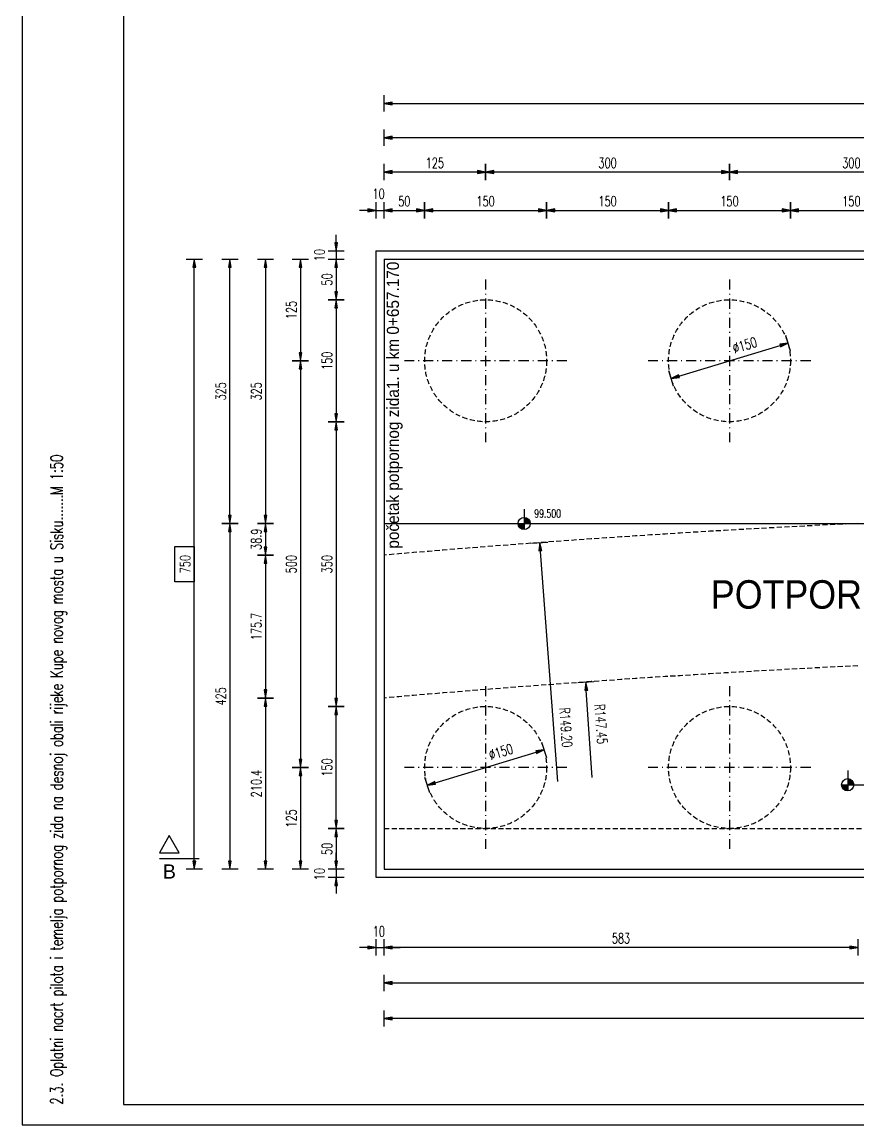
# Model space of a CAD drawing. Extents: x 5880 to 13065, y 60271 to 65757.
# Drawn here: x 5880 to 6908, y 60271 to 61627 of the extents above; entities that cross this region are included whole.
import ezdxf
from ezdxf.enums import TextEntityAlignment as Align

# ---------------------------------------------------------------- set-up
doc = ezdxf.new("R2010")
doc.units = 0
doc.header["$LTSCALE"] = 50
doc.header["$PDMODE"] = 34
doc.header["$PDSIZE"] = 5
for name, pattern in [('CENTER', [0.47, 0.25, -0.1, 0.02, -0.1]), ('HIDDEN', [9.525, 6.35, -3.175]), ('HIDDEN2', [0.1875, 0.125, -0.0625])]:
    doc.linetypes.add(name, pattern=pattern)
doc.layers.get('DEFPOINTS').update_dxf_attribs({"linetype": 'CONTINUOUS'})
for name, color, linetype in [('BETON', 7, 'CONTINUOUS'), ('BETON TANKO', 40, 'CONTINUOUS'), ('FILE', 8, 'CONTINUOUS'), ('KOTE', 4, 'CONTINUOUS'), ('NEVIDLJIVO', 9, 'HIDDEN2'), ('OSI', 2, 'CENTER'), ('POM', 9, 'CONTINUOUS'), ('TANKO', 8, 'CONTINUOUS'), ('TEKST', 7, 'CONTINUOUS')]:
    doc.layers.add(name, color=color, linetype=linetype)
doc.styles.add('KOTE', font='romans.shx', dxfattribs={"width": 0.7})
doc.styles.add('NASLOV', font='ARIAL.TTF')
doc.styles.get("Standard").update_dxf_attribs({"font": 'romans.shx', "width": 0.9})
doc.dimstyles.new('M50', dxfattribs={"dimscale": 100, "dimtxt": 0.125, "dimasz": 0.1, "dimexe": 0.4, "dimexo": 2, "dimgap": 0.05, "dimtad": 1, "dimdec": 1, "dimrnd": 0.01, "dimdsep": 46, "dimtxsty": 'KOTE', "dimblk1": 'S', "dimblk2": 'S', "dimsah": 1, "dimcen": 0.4, "dimdle": 0.4, "dimse1": 1, "dimse2": 1, "dimclrd": 8, "dimclre": 251, "dimclrt": 4, "dimadec": 0, "dimazin": 0, "dimtfac": 1, "dimtdec": 1, "dimtmove": 2, "dimatfit": 3, "dimldrblk": 'S', "dimfxl": 0, "dimtvp": 1, "dimtolj": 1, "dimtzin": 4, "dimarcsym": 0})

# ---------------------------------------------------------------- blocks, each defined once
blk = doc.blocks.new('S')
at = {"layer": 'KOTE', "color": 9}
blk.add_line((0, 1), (0, -1), dxfattribs=at)
blk.add_lwpolyline([(-1, 0.17), (-1, -0.17), (0, 0)], close=True, dxfattribs=at)
at = {"layer": 'KOTE', "color": 9, "linetype": 'ByBlock'}
blk.add_solid([(-1, 0.17), (-1, -0.17), (0, 0)], dxfattribs=at)
blk = doc.blocks.new('*D381')
at = {"layer": 'DEFPOINTS', "color": 0}
for p in [(6375.2, 61395.7), (6325.2, 61335.7), (6375.2, 61210.7)]:
    blk.add_point(p, dxfattribs=at)
at = {"layer": 'TANKO', "color": 8, "lineweight": -2}
blk.add_line((6335.2, 61395.7), (6365.2, 61395.7), dxfattribs=at)
at = {"layer": 'TANKO', "color": 8, "lineweight": -2, "xscale": 10, "yscale": 10, "zscale": 10, "rotation": 180}
blk.add_blockref('S', (6325.2, 61395.7), dxfattribs=at)
at = {"layer": 'TANKO', "color": 8, "lineweight": -2, "xscale": 10, "yscale": 10, "zscale": 10}
blk.add_blockref('S', (6375.2, 61395.7), dxfattribs=at)
at = {"layer": 'TANKO', "color": 4, "insert": (6350.2, 61406.9), "char_height": 12.5, "attachment_point": 5, "style": 'KOTE'}
blk.add_mtext('\\A1;50', dxfattribs=at)
blk = doc.blocks.new('*D428')
at = {"layer": 'DEFPOINTS', "color": 0}
for p in [(6325.2, 61442.8), (6325.2, 61335.7), (6450.2, 61310.7)]:
    blk.add_point(p, dxfattribs=at)
at = {"layer": 'TANKO', "color": 8, "lineweight": -2}
blk.add_line((6440.2, 61442.8), (6335.2, 61442.8), dxfattribs=at)
at = {"layer": 'TANKO', "color": 8, "lineweight": -2, "xscale": 10, "yscale": 10, "zscale": 10, "rotation": 180}
blk.add_blockref('S', (6325.2, 61442.8), dxfattribs=at)
at = {"layer": 'TANKO', "color": 8, "lineweight": -2, "xscale": 10, "yscale": 10, "zscale": 10}
blk.add_blockref('S', (6450.2, 61442.8), dxfattribs=at)
at = {"layer": 'TANKO', "color": 4, "insert": (6387.7, 61454), "char_height": 12.5, "attachment_point": 5, "style": 'KOTE'}
blk.add_mtext('\\A1;125', dxfattribs=at)
blk = doc.blocks.new('*D432')
at = {"layer": 'DEFPOINTS', "color": 0}
for p in [(6325.2, 61485), (6325.2, 61335.7), (7775.2, 61335.7)]:
    blk.add_point(p, dxfattribs=at)
at = {"layer": 'TANKO', "color": 8, "lineweight": -2}
blk.add_line((7765.2, 61485), (6335.2, 61485), dxfattribs=at)
at = {"layer": 'TANKO', "color": 8, "lineweight": -2, "xscale": 10, "yscale": 10, "zscale": 10, "rotation": 180}
blk.add_blockref('S', (6325.2, 61485), dxfattribs=at)
at = {"layer": 'TANKO', "color": 8, "lineweight": -2, "xscale": 10, "yscale": 10, "zscale": 10}
blk.add_blockref('S', (7775.2, 61485), dxfattribs=at)
at = {"layer": 'TANKO', "color": 4, "insert": (7050.2, 61496.2), "char_height": 12.5, "attachment_point": 5, "style": 'KOTE'}
blk.add_mtext('\\A1;1450', dxfattribs=at)
blk = doc.blocks.new('*D433')
at = {"layer": 'DEFPOINTS', "color": 0}
for p in [(11581.2, 61527.1), (11581.2, 61345.7), (6325.2, 61335.7)]:
    blk.add_point(p, dxfattribs=at)
at = {"layer": 'TANKO', "color": 8, "lineweight": -2}
blk.add_line((6335.2, 61527.1), (11571.2, 61527.1), dxfattribs=at)
at = {"layer": 'TANKO', "color": 8, "lineweight": -2, "xscale": 10, "yscale": 10, "zscale": 10, "rotation": 180}
blk.add_blockref('S', (6325.2, 61527.1), dxfattribs=at)
at = {"layer": 'TANKO', "color": 8, "lineweight": -2, "xscale": 10, "yscale": 10, "zscale": 10}
blk.add_blockref('S', (11581.2, 61527.1), dxfattribs=at)
at = {"layer": 'TANKO', "color": 4, "insert": (8953.2, 61538.4), "char_height": 12.5, "attachment_point": 5, "style": 'KOTE'}
blk.add_mtext('\\A1;{\\fRomanS|b0|i0|c238|p2;Luk=}5256', dxfattribs=at)
blk = doc.blocks.new('*D434')
at = {"layer": 'DEFPOINTS', "color": 0}
for p in [(6325.2, 61335.7), (6266.3, 61285.7), (6450.2, 61285.7)]:
    blk.add_point(p, dxfattribs=at)
at = {"layer": 'TANKO', "color": 8, "lineweight": -2}
blk.add_line((6266.3, 61325.7), (6266.3, 61295.7), dxfattribs=at)
at = {"layer": 'TANKO', "color": 8, "lineweight": -2, "xscale": 10, "yscale": 10, "zscale": 10}
for p, rotation in [((6266.3, 61335.7), 90), ((6266.3, 61285.7), 270)]:
    blk.add_blockref('S', p, dxfattribs=dict(at, rotation=rotation))
at = {"layer": 'TANKO', "color": 4, "insert": (6255.1, 61310.7), "char_height": 12.5, "attachment_point": 5, "rotation": 90, "style": 'KOTE'}
blk.add_mtext('\\A1;50', dxfattribs=at)
blk = doc.blocks.new('*D435')
at = {"layer": 'DEFPOINTS', "color": 0}
for p in [(6450.2, 61135.7), (6266.3, 60785.7), (6450.2, 60785.7)]:
    blk.add_point(p, dxfattribs=at)
at = {"layer": 'TANKO', "color": 8, "lineweight": -2}
blk.add_line((6266.3, 61125.7), (6266.3, 60795.7), dxfattribs=at)
at = {"layer": 'TANKO', "color": 8, "lineweight": -2, "xscale": 10, "yscale": 10, "zscale": 10}
for p, rotation in [((6266.3, 61135.7), 90), ((6266.3, 60785.7), 270)]:
    blk.add_blockref('S', p, dxfattribs=dict(at, rotation=rotation))
at = {"layer": 'TANKO', "color": 4, "insert": (6255.1, 60960.7), "char_height": 12.5, "attachment_point": 5, "rotation": 90, "style": 'KOTE'}
blk.add_mtext('\\A1;350', dxfattribs=at)
blk = doc.blocks.new('*D436')
at = {"layer": 'DEFPOINTS', "color": 0}
for p in [(6450.2, 60635.7), (6266.3, 60585.7), (6325.2, 60585.7)]:
    blk.add_point(p, dxfattribs=at)
at = {"layer": 'TANKO', "color": 8, "lineweight": -2}
blk.add_line((6266.3, 60625.7), (6266.3, 60595.7), dxfattribs=at)
at = {"layer": 'TANKO', "color": 8, "lineweight": -2, "xscale": 10, "yscale": 10, "zscale": 10}
for p, rotation in [((6266.3, 60635.7), 90), ((6266.3, 60585.7), 270)]:
    blk.add_blockref('S', p, dxfattribs=dict(at, rotation=rotation))
at = {"layer": 'TANKO', "color": 4, "insert": (6255.1, 60610.7), "char_height": 12.5, "attachment_point": 5, "rotation": 90, "style": 'KOTE'}
blk.add_mtext('\\A1;50', dxfattribs=at)
blk = doc.blocks.new('*D437')
at = {"layer": 'DEFPOINTS', "color": 0}
for p in [(6325.2, 61335.7), (6222.4, 61210.7), (6350.2, 61210.7)]:
    blk.add_point(p, dxfattribs=at)
at = {"layer": 'TANKO', "color": 8, "lineweight": -2}
blk.add_line((6222.4, 61325.7), (6222.4, 61220.7), dxfattribs=at)
at = {"layer": 'TANKO', "color": 8, "lineweight": -2, "xscale": 10, "yscale": 10, "zscale": 10}
for p, rotation in [((6222.4, 61335.7), 90), ((6222.4, 61210.7), 270)]:
    blk.add_blockref('S', p, dxfattribs=dict(at, rotation=rotation))
at = {"layer": 'TANKO', "color": 4, "insert": (6211.1, 61273.2), "char_height": 12.5, "attachment_point": 5, "rotation": 90, "style": 'KOTE'}
blk.add_mtext('\\A1;125', dxfattribs=at)
blk = doc.blocks.new('*D438')
at = {"layer": 'DEFPOINTS', "color": 0}
for p in [(6350.2, 61210.7), (6222.4, 60710.7), (6350.2, 60710.7)]:
    blk.add_point(p, dxfattribs=at)
at = {"layer": 'TANKO', "color": 8, "lineweight": -2}
blk.add_line((6222.4, 61200.7), (6222.4, 60720.7), dxfattribs=at)
at = {"layer": 'TANKO', "color": 8, "lineweight": -2, "xscale": 10, "yscale": 10, "zscale": 10}
for p, rotation in [((6222.4, 61210.7), 90), ((6222.4, 60710.7), 270)]:
    blk.add_blockref('S', p, dxfattribs=dict(at, rotation=rotation))
at = {"layer": 'TANKO', "color": 4, "insert": (6211.1, 60960.7), "char_height": 12.5, "attachment_point": 5, "rotation": 90, "style": 'KOTE'}
blk.add_mtext('\\A1;500', dxfattribs=at)
blk = doc.blocks.new('*D439')
at = {"layer": 'DEFPOINTS', "color": 0}
for p in [(6350.2, 60710.7), (6222.4, 60585.7), (6325.2, 60585.7)]:
    blk.add_point(p, dxfattribs=at)
at = {"layer": 'TANKO', "color": 8, "lineweight": -2}
blk.add_line((6222.4, 60700.7), (6222.4, 60595.7), dxfattribs=at)
at = {"layer": 'TANKO', "color": 8, "lineweight": -2, "xscale": 10, "yscale": 10, "zscale": 10}
for p, rotation in [((6222.4, 60710.7), 90), ((6222.4, 60585.7), 270)]:
    blk.add_blockref('S', p, dxfattribs=dict(at, rotation=rotation))
at = {"layer": 'TANKO', "color": 4, "insert": (6211.1, 60648.2), "char_height": 12.5, "attachment_point": 5, "rotation": 90, "style": 'KOTE'}
blk.add_mtext('\\A1;125', dxfattribs=at)
blk = doc.blocks.new('*D440')
at = {"layer": 'DEFPOINTS', "color": 0}
for p in [(6325.2, 61335.7), (6179.4, 61010.7), (6325.2, 61010.7)]:
    blk.add_point(p, dxfattribs=at)
at = {"layer": 'TANKO', "color": 8, "lineweight": -2}
blk.add_line((6179.4, 61325.7), (6179.4, 61020.7), dxfattribs=at)
at = {"layer": 'TANKO', "color": 8, "lineweight": -2, "xscale": 10, "yscale": 10, "zscale": 10}
for p, rotation in [((6179.4, 61335.7), 90), ((6179.4, 61010.7), 270)]:
    blk.add_blockref('S', p, dxfattribs=dict(at, rotation=rotation))
at = {"layer": 'TANKO', "color": 4, "insert": (6168.2, 61173.2), "char_height": 12.5, "attachment_point": 5, "rotation": 90, "style": 'KOTE'}
blk.add_mtext('\\A1;325', dxfattribs=at)
blk = doc.blocks.new('*D441')
at = {"layer": 'DEFPOINTS', "color": 0}
for p in [(6325.2, 60971.8), (6179.4, 60796.1), (6325.2, 60796.1)]:
    blk.add_point(p, dxfattribs=at)
at = {"layer": 'TANKO', "color": 8, "lineweight": -2}
blk.add_line((6179.4, 60961.8), (6179.4, 60806.1), dxfattribs=at)
at = {"layer": 'TANKO', "color": 8, "lineweight": -2, "xscale": 10, "yscale": 10, "zscale": 10}
for p, rotation in [((6179.4, 60971.8), 90), ((6179.4, 60796.1), 270)]:
    blk.add_blockref('S', p, dxfattribs=dict(at, rotation=rotation))
at = {"layer": 'TANKO', "color": 4, "insert": (6168.2, 60884), "char_height": 12.5, "attachment_point": 5, "rotation": 90, "style": 'KOTE'}
blk.add_mtext('\\A1;175.7', dxfattribs=at)
blk = doc.blocks.new('*D442')
at = {"layer": 'DEFPOINTS', "color": 0}
for p in [(6325.2, 60796.1), (6179.4, 60585.7), (6325.2, 60585.7)]:
    blk.add_point(p, dxfattribs=at)
at = {"layer": 'TANKO', "color": 8, "lineweight": -2}
blk.add_line((6179.4, 60786.1), (6179.4, 60595.7), dxfattribs=at)
at = {"layer": 'TANKO', "color": 8, "lineweight": -2, "xscale": 10, "yscale": 10, "zscale": 10}
for p, rotation in [((6179.4, 60796.1), 90), ((6179.4, 60585.7), 270)]:
    blk.add_blockref('S', p, dxfattribs=dict(at, rotation=rotation))
at = {"layer": 'TANKO', "color": 4, "insert": (6168.2, 60690.9), "char_height": 12.5, "attachment_point": 5, "rotation": 90, "style": 'KOTE'}
blk.add_mtext('\\A1;210.4', dxfattribs=at)
blk = doc.blocks.new('*D443')
at = {"layer": 'DEFPOINTS', "color": 0}
for p in [(6135.6, 61335.7), (6325.2, 61335.7), (6325.2, 61010.7)]:
    blk.add_point(p, dxfattribs=at)
at = {"layer": 'TANKO', "color": 8, "lineweight": -2}
blk.add_line((6135.6, 61020.7), (6135.6, 61325.7), dxfattribs=at)
at = {"layer": 'TANKO', "color": 8, "lineweight": -2, "xscale": 10, "yscale": 10, "zscale": 10}
for p, rotation in [((6135.6, 61335.7), 90), ((6135.6, 61010.7), 270)]:
    blk.add_blockref('S', p, dxfattribs=dict(at, rotation=rotation))
at = {"layer": 'TANKO', "color": 4, "insert": (6124.4, 61173.2), "char_height": 12.5, "attachment_point": 5, "rotation": 90, "style": 'KOTE'}
blk.add_mtext('\\A1;325', dxfattribs=at)
blk = doc.blocks.new('*D455')
at = {"layer": 'BETON TANKO', "color": 8, "lineweight": -2}
blk.add_line((11571.2, 60402.1), (6335.2, 60402.1), dxfattribs=at)
at = {"layer": 'DEFPOINTS', "color": 0}
for p in [(6325.2, 60585.7), (11581.2, 60575.7), (6325.2, 60402.1)]:
    blk.add_point(p, dxfattribs=at)
at = {"layer": 'BETON TANKO', "color": 8, "lineweight": -2, "xscale": 10, "yscale": 10, "zscale": 10, "rotation": 180}
blk.add_blockref('S', (6325.2, 60402.1), dxfattribs=at)
at = {"layer": 'BETON TANKO', "color": 8, "lineweight": -2, "xscale": 10, "yscale": 10, "zscale": 10}
blk.add_blockref('S', (11581.2, 60402.1), dxfattribs=at)
at = {"layer": 'BETON TANKO', "color": 4, "insert": (8953.2, 60413.4), "char_height": 12.5, "attachment_point": 5, "style": 'KOTE'}
blk.add_mtext('\\A1;L{\\fRomanS|b0|i0|c238|p2;uk=}5256', dxfattribs=at)
blk = doc.blocks.new('*D460')
at = {"layer": 'DEFPOINTS', "color": 0}
for p in [(6325.2, 60585.7), (6908.2, 60585.7), (6325.2, 60489.5)]:
    blk.add_point(p, dxfattribs=at)
at = {"layer": 'TANKO', "color": 8, "lineweight": -2}
blk.add_line((6898.2, 60489.5), (6335.2, 60489.5), dxfattribs=at)
at = {"layer": 'TANKO', "color": 8, "lineweight": -2, "xscale": 10, "yscale": 10, "zscale": 10, "rotation": 180}
blk.add_blockref('S', (6325.2, 60489.5), dxfattribs=at)
at = {"layer": 'TANKO', "color": 8, "lineweight": -2, "xscale": 10, "yscale": 10, "zscale": 10}
blk.add_blockref('S', (6908.2, 60489.5), dxfattribs=at)
at = {"layer": 'TANKO', "color": 4, "insert": (6616.7, 60500.7), "char_height": 12.5, "attachment_point": 5, "style": 'KOTE'}
blk.add_mtext('\\A1;583', dxfattribs=at)
blk = doc.blocks.new('*D461')
at = {"layer": 'DEFPOINTS', "color": 0}
for p in [(6325.2, 60585.7), (7775.2, 60585.7), (7775.2, 60445.8)]:
    blk.add_point(p, dxfattribs=at)
at = {"layer": 'TANKO', "color": 8, "lineweight": -2}
blk.add_line((6335.2, 60445.8), (7765.2, 60445.8), dxfattribs=at)
at = {"layer": 'TANKO', "color": 8, "lineweight": -2, "xscale": 10, "yscale": 10, "zscale": 10, "rotation": 180}
blk.add_blockref('S', (6325.2, 60445.8), dxfattribs=at)
at = {"layer": 'TANKO', "color": 8, "lineweight": -2, "xscale": 10, "yscale": 10, "zscale": 10}
blk.add_blockref('S', (7775.2, 60445.8), dxfattribs=at)
at = {"layer": 'TANKO', "color": 4, "insert": (7050.2, 60457), "char_height": 12.5, "attachment_point": 5, "style": 'KOTE'}
blk.add_mtext('\\A1;1450', dxfattribs=at)
blk = doc.blocks.new('*D462')
at = {"layer": 'DEFPOINTS', "color": 0}
for p in [(6325.2, 61395.7), (6315.2, 61345.7), (6325.2, 61335.7)]:
    blk.add_point(p, dxfattribs=at)
at = {"layer": 'TANKO', "color": 8, "lineweight": -2}
for p, q in [((6305.2, 61395.7), (6295.2, 61395.7)), ((6315.2, 61395.7), (6325.2, 61395.7)), ((6335.2, 61395.7), (6345.2, 61395.7))]:
    blk.add_line(p, q, dxfattribs=at)
at = {"layer": 'TANKO', "color": 8, "lineweight": -2, "xscale": 10, "yscale": 10, "zscale": 10}
blk.add_blockref('S', (6315.2, 61395.7), dxfattribs=at)
at = {"layer": 'TANKO', "color": 8, "lineweight": -2, "xscale": 10, "yscale": 10, "zscale": 10, "rotation": 180}
blk.add_blockref('S', (6325.2, 61395.7), dxfattribs=at)
at = {"layer": 'TANKO', "color": 4, "insert": (6318.6, 61416.1), "char_height": 12.5, "attachment_point": 5, "style": 'KOTE'}
blk.add_mtext('\\A1;10', dxfattribs=at)
blk = doc.blocks.new('*D463')
at = {"layer": 'DEFPOINTS', "color": 0}
for p in [(6315.2, 61345.7), (6266.3, 61335.7), (6325.2, 61335.7)]:
    blk.add_point(p, dxfattribs=at)
at = {"layer": 'TANKO', "color": 8, "lineweight": -2}
for p, q in [((6266.3, 61355.7), (6266.3, 61365.7)), ((6266.3, 61345.7), (6266.3, 61335.7)), ((6266.3, 61325.7), (6266.3, 61315.7))]:
    blk.add_line(p, q, dxfattribs=at)
at = {"layer": 'TANKO', "color": 8, "lineweight": -2, "xscale": 10, "yscale": 10, "zscale": 10}
for p, rotation in [((6266.3, 61345.7), 270), ((6266.3, 61335.7), 90)]:
    blk.add_blockref('S', p, dxfattribs=dict(at, rotation=rotation))
at = {"layer": 'TANKO', "color": 4, "insert": (6245.8, 61340.7), "char_height": 12.5, "attachment_point": 5, "rotation": 90, "style": 'KOTE'}
blk.add_mtext('\\A1;10', dxfattribs=at)
blk = doc.blocks.new('*D464')
at = {"layer": 'DEFPOINTS', "color": 0}
for p in [(6325.2, 60585.7), (6315.2, 60575.7), (6325.2, 60489.5)]:
    blk.add_point(p, dxfattribs=at)
at = {"layer": 'TANKO', "color": 8, "lineweight": -2}
for p, q in [((6305.2, 60489.5), (6295.2, 60489.5)), ((6315.2, 60489.5), (6325.2, 60489.5)), ((6335.2, 60489.5), (6345.2, 60489.5))]:
    blk.add_line(p, q, dxfattribs=at)
at = {"layer": 'TANKO', "color": 8, "lineweight": -2, "xscale": 10, "yscale": 10, "zscale": 10}
blk.add_blockref('S', (6315.2, 60489.5), dxfattribs=at)
at = {"layer": 'TANKO', "color": 8, "lineweight": -2, "xscale": 10, "yscale": 10, "zscale": 10, "rotation": 180}
blk.add_blockref('S', (6325.2, 60489.5), dxfattribs=at)
at = {"layer": 'TANKO', "color": 4, "insert": (6318.8, 60509.2), "char_height": 12.5, "attachment_point": 5, "style": 'KOTE'}
blk.add_mtext('\\A1;10', dxfattribs=at)
blk = doc.blocks.new('*D465')
at = {"layer": 'DEFPOINTS', "color": 0}
for p in [(6325.2, 60585.7), (6266.3, 60575.7), (6315.2, 60575.7)]:
    blk.add_point(p, dxfattribs=at)
at = {"layer": 'TANKO', "color": 8, "lineweight": -2}
for p, q in [((6266.3, 60595.7), (6266.3, 60605.7)), ((6266.3, 60585.7), (6266.3, 60575.7)), ((6266.3, 60565.7), (6266.3, 60555.7))]:
    blk.add_line(p, q, dxfattribs=at)
at = {"layer": 'TANKO', "color": 8, "lineweight": -2, "xscale": 10, "yscale": 10, "zscale": 10}
for p, rotation in [((6266.3, 60585.7), 270), ((6266.3, 60575.7), 90)]:
    blk.add_blockref('S', p, dxfattribs=dict(at, rotation=rotation))
at = {"layer": 'TANKO', "color": 4, "insert": (6245.9, 60579.6), "char_height": 12.5, "attachment_point": 5, "rotation": 90, "style": 'KOTE'}
blk.add_mtext('\\A1;10', dxfattribs=at)
blk = doc.blocks.new('A$C113171CC')
at = {"layer": 'POM'}
for p, q in [((-161.3, 56.6), (-161.3, 31.6)), ((-168.8, 39.1), (-107.9, 39.1))]:
    blk.add_line(p, q, dxfattribs=at)
at = {"layer": 'POM', "const_width": 7.5}
for points in [[(-165.1, 39.1, 0.414214), (-161.3, 35.3, 0.414214)], [(-157.6, 39.1, 0.414214), (-161.3, 42.8, 1)]]:
    blk.add_lwpolyline(points, format="xyb", dxfattribs=at)
at = {"layer": 'POM'}
blk.add_circle((-161.3, 39.1), 7.5, dxfattribs=at)
blk = doc.blocks.new('*D482')
at = {"layer": 'DEFPOINTS', "color": 0}
for p in [(6525.2, 61395.7), (6375.2, 61210.7), (6525.2, 61210.7)]:
    blk.add_point(p, dxfattribs=at)
at = {"layer": 'TANKO', "color": 8, "lineweight": -2}
blk.add_line((6385.2, 61395.7), (6515.2, 61395.7), dxfattribs=at)
at = {"layer": 'TANKO', "color": 8, "lineweight": -2, "xscale": 10, "yscale": 10, "zscale": 10, "rotation": 180}
blk.add_blockref('S', (6375.2, 61395.7), dxfattribs=at)
at = {"layer": 'TANKO', "color": 8, "lineweight": -2, "xscale": 10, "yscale": 10, "zscale": 10}
blk.add_blockref('S', (6525.2, 61395.7), dxfattribs=at)
at = {"layer": 'TANKO', "color": 4, "insert": (6450.2, 61406.9), "char_height": 12.5, "attachment_point": 5, "style": 'KOTE'}
blk.add_mtext('\\A1;150', dxfattribs=at)
blk = doc.blocks.new('*D525')
at = {"layer": 'DEFPOINTS', "color": 0}
for p in [(6822, 61232.5), (6678.5, 61189)]:
    blk.add_point(p, dxfattribs=at)
at = {"layer": 'TANKO', "color": 8, "lineweight": -2}
blk.add_line((6688, 61191.9), (6812.5, 61229.6), dxfattribs=at)
at = {"layer": 'TANKO', "color": 8, "lineweight": -2, "xscale": 10, "yscale": 10, "zscale": 10}
for p, rotation in [((6822, 61232.5), 16.85239667455354), ((6678.5, 61189), 196.8523966745535)]:
    blk.add_blockref('S', p, dxfattribs=dict(at, rotation=rotation))
at = {"layer": 'TANKO', "color": 4, "insert": (6769, 61230), "char_height": 12.5, "attachment_point": 5, "rotation": 16.8524, "style": 'KOTE'}
blk.add_mtext('\\A1;∅150', dxfattribs=at)
blk = doc.blocks.new('*D526')
at = {"layer": 'DEFPOINTS', "color": 0}
for p in [(6522, 60732.5), (6378.5, 60689)]:
    blk.add_point(p, dxfattribs=at)
at = {"layer": 'TANKO', "color": 8, "lineweight": -2}
blk.add_line((6388, 60691.9), (6512.5, 60729.6), dxfattribs=at)
at = {"layer": 'TANKO', "color": 8, "lineweight": -2, "xscale": 10, "yscale": 10, "zscale": 10}
for p, rotation in [((6522, 60732.5), 16.85239667455741), ((6378.5, 60689), 196.8523966745574)]:
    blk.add_blockref('S', p, dxfattribs=dict(at, rotation=rotation))
at = {"layer": 'TANKO', "color": 4, "insert": (6469, 60730), "char_height": 12.5, "attachment_point": 5, "rotation": 16.8524, "style": 'KOTE'}
blk.add_mtext('\\A1;∅150', dxfattribs=at)
blk = doc.blocks.new('*D527')
at = {"layer": 'DEFPOINTS', "color": 0}
for p in [(6825.2, 61395.7), (6675.2, 61210.7), (6825.2, 61210.7)]:
    blk.add_point(p, dxfattribs=at)
at = {"layer": 'TANKO', "color": 8, "lineweight": -2}
blk.add_line((6685.2, 61395.7), (6815.2, 61395.7), dxfattribs=at)
at = {"layer": 'TANKO', "color": 8, "lineweight": -2, "xscale": 10, "yscale": 10, "zscale": 10, "rotation": 180}
blk.add_blockref('S', (6675.2, 61395.7), dxfattribs=at)
at = {"layer": 'TANKO', "color": 8, "lineweight": -2, "xscale": 10, "yscale": 10, "zscale": 10}
blk.add_blockref('S', (6825.2, 61395.7), dxfattribs=at)
at = {"layer": 'TANKO', "color": 4, "insert": (6750.2, 61406.9), "char_height": 12.5, "attachment_point": 5, "style": 'KOTE'}
blk.add_mtext('\\A1;150', dxfattribs=at)
blk = doc.blocks.new('*D528')
at = {"layer": 'DEFPOINTS', "color": 0}
for p in [(6975.2, 61395.7), (6825.2, 61210.7), (6975.2, 61210.7)]:
    blk.add_point(p, dxfattribs=at)
at = {"layer": 'TANKO', "color": 8, "lineweight": -2}
blk.add_line((6835.2, 61395.7), (6965.2, 61395.7), dxfattribs=at)
at = {"layer": 'TANKO', "color": 8, "lineweight": -2, "xscale": 10, "yscale": 10, "zscale": 10, "rotation": 180}
blk.add_blockref('S', (6825.2, 61395.7), dxfattribs=at)
at = {"layer": 'TANKO', "color": 8, "lineweight": -2, "xscale": 10, "yscale": 10, "zscale": 10}
blk.add_blockref('S', (6975.2, 61395.7), dxfattribs=at)
at = {"layer": 'TANKO', "color": 4, "insert": (6900.2, 61406.9), "char_height": 12.5, "attachment_point": 5, "style": 'KOTE'}
blk.add_mtext('\\A1;150', dxfattribs=at)
blk = doc.blocks.new('*D529')
at = {"layer": 'DEFPOINTS', "color": 0}
for p in [(6750.2, 61442.8), (6750.2, 61310.7), (7050.2, 61310.7)]:
    blk.add_point(p, dxfattribs=at)
at = {"layer": 'TANKO', "color": 8, "lineweight": -2}
blk.add_line((7040.2, 61442.8), (6760.2, 61442.8), dxfattribs=at)
at = {"layer": 'TANKO', "color": 8, "lineweight": -2, "xscale": 10, "yscale": 10, "zscale": 10, "rotation": 180}
blk.add_blockref('S', (6750.2, 61442.8), dxfattribs=at)
at = {"layer": 'TANKO', "color": 8, "lineweight": -2, "xscale": 10, "yscale": 10, "zscale": 10}
blk.add_blockref('S', (7050.2, 61442.8), dxfattribs=at)
at = {"layer": 'TANKO', "color": 4, "insert": (6900.2, 61454), "char_height": 12.5, "attachment_point": 5, "style": 'KOTE'}
blk.add_mtext('\\A1;300', dxfattribs=at)
blk = doc.blocks.new('*D530')
at = {"layer": 'DEFPOINTS', "color": 0}
for p in [(6675.2, 61395.7), (6525.2, 61210.7), (6675.2, 61210.7)]:
    blk.add_point(p, dxfattribs=at)
at = {"layer": 'TANKO', "color": 8, "lineweight": -2}
blk.add_line((6535.2, 61395.7), (6665.2, 61395.7), dxfattribs=at)
at = {"layer": 'TANKO', "color": 8, "lineweight": -2, "xscale": 10, "yscale": 10, "zscale": 10, "rotation": 180}
blk.add_blockref('S', (6525.2, 61395.7), dxfattribs=at)
at = {"layer": 'TANKO', "color": 8, "lineweight": -2, "xscale": 10, "yscale": 10, "zscale": 10}
blk.add_blockref('S', (6675.2, 61395.7), dxfattribs=at)
at = {"layer": 'TANKO', "color": 4, "insert": (6600.2, 61406.9), "char_height": 12.5, "attachment_point": 5, "style": 'KOTE'}
blk.add_mtext('\\A1;150', dxfattribs=at)
blk = doc.blocks.new('*D531')
at = {"layer": 'DEFPOINTS', "color": 0}
for p in [(6450.2, 61442.8), (6450.2, 61310.7), (6750.2, 61310.7)]:
    blk.add_point(p, dxfattribs=at)
at = {"layer": 'TANKO', "color": 8, "lineweight": -2}
blk.add_line((6740.2, 61442.8), (6460.2, 61442.8), dxfattribs=at)
at = {"layer": 'TANKO', "color": 8, "lineweight": -2, "xscale": 10, "yscale": 10, "zscale": 10, "rotation": 180}
blk.add_blockref('S', (6450.2, 61442.8), dxfattribs=at)
at = {"layer": 'TANKO', "color": 8, "lineweight": -2, "xscale": 10, "yscale": 10, "zscale": 10}
blk.add_blockref('S', (6750.2, 61442.8), dxfattribs=at)
at = {"layer": 'TANKO', "color": 4, "insert": (6600.2, 61454), "char_height": 12.5, "attachment_point": 5, "style": 'KOTE'}
blk.add_mtext('\\A1;300', dxfattribs=at)
blk = doc.blocks.new('*D532')
at = {"layer": 'DEFPOINTS', "color": 0}
for p in [(6450.2, 61285.7), (6266.3, 61135.7), (6450.2, 61135.7)]:
    blk.add_point(p, dxfattribs=at)
at = {"layer": 'TANKO', "color": 8, "lineweight": -2}
blk.add_line((6266.3, 61275.7), (6266.3, 61145.7), dxfattribs=at)
at = {"layer": 'TANKO', "color": 8, "lineweight": -2, "xscale": 10, "yscale": 10, "zscale": 10}
for p, rotation in [((6266.3, 61285.7), 90), ((6266.3, 61135.7), 270)]:
    blk.add_blockref('S', p, dxfattribs=dict(at, rotation=rotation))
at = {"layer": 'TANKO', "color": 4, "insert": (6255.1, 61210.7), "char_height": 12.5, "attachment_point": 5, "rotation": 90, "style": 'KOTE'}
blk.add_mtext('\\A1;150', dxfattribs=at)
blk = doc.blocks.new('*D533')
at = {"layer": 'DEFPOINTS', "color": 0}
for p in [(6266.3, 60785.7), (6450.2, 60785.7), (6450.2, 60635.7)]:
    blk.add_point(p, dxfattribs=at)
at = {"layer": 'TANKO', "color": 8, "lineweight": -2}
blk.add_line((6266.3, 60645.7), (6266.3, 60775.7), dxfattribs=at)
at = {"layer": 'TANKO', "color": 8, "lineweight": -2, "xscale": 10, "yscale": 10, "zscale": 10}
for p, rotation in [((6266.3, 60785.7), 90), ((6266.3, 60635.7), 270)]:
    blk.add_blockref('S', p, dxfattribs=dict(at, rotation=rotation))
at = {"layer": 'TANKO', "color": 4, "insert": (6255.1, 60710.7), "char_height": 12.5, "attachment_point": 5, "rotation": 90, "style": 'KOTE'}
blk.add_mtext('\\A1;150', dxfattribs=at)
blk = doc.blocks.new('*D535')
at = {"layer": 'DEFPOINTS', "color": 0}
for p in [(6325.2, 61010.7), (6179.4, 60971.8), (6325.2, 60971.8)]:
    blk.add_point(p, dxfattribs=at)
at = {"layer": 'TANKO', "color": 8, "lineweight": -2}
blk.add_line((6179.4, 61000.7), (6179.4, 60981.8), dxfattribs=at)
at = {"layer": 'TANKO', "color": 8, "lineweight": -2, "xscale": 10, "yscale": 10, "zscale": 10}
for p, rotation in [((6179.4, 61010.7), 90), ((6179.4, 60971.8), 270)]:
    blk.add_blockref('S', p, dxfattribs=dict(at, rotation=rotation))
at = {"layer": 'TANKO', "color": 4, "insert": (6168.2, 60991.3), "char_height": 12.5, "attachment_point": 5, "rotation": 90, "style": 'KOTE'}
blk.add_mtext('\\A1;38.9', dxfattribs=at)
blk = doc.blocks.new('*D536')
at = {"layer": 'DEFPOINTS', "color": 0}
for p in [(6091.8, 61335.7), (6325.2, 61335.7), (6325.2, 60585.7)]:
    blk.add_point(p, dxfattribs=at)
at = {"layer": 'TANKO', "color": 8, "lineweight": -2}
blk.add_line((6091.8, 60595.7), (6091.8, 61325.7), dxfattribs=at)
at = {"layer": 'TANKO', "color": 8, "lineweight": -2, "xscale": 10, "yscale": 10, "zscale": 10}
for p, rotation in [((6091.8, 61335.7), 90), ((6091.8, 60585.7), 270)]:
    blk.add_blockref('S', p, dxfattribs=dict(at, rotation=rotation))
at = {"layer": 'TANKO', "color": 4, "insert": (6080.5, 60960.7), "char_height": 12.5, "attachment_point": 5, "rotation": 90, "style": 'KOTE'}
blk.add_mtext('\\A1;750', dxfattribs=at)
blk = doc.blocks.new('*D537')
at = {"layer": 'DEFPOINTS', "color": 0}
for p in [(6325.2, 61010.7), (6135.6, 60585.7), (6325.2, 60585.7)]:
    blk.add_point(p, dxfattribs=at)
at = {"layer": 'TANKO', "color": 8, "lineweight": -2}
blk.add_line((6135.6, 61000.7), (6135.6, 60595.7), dxfattribs=at)
at = {"layer": 'TANKO', "color": 8, "lineweight": -2, "xscale": 10, "yscale": 10, "zscale": 10}
for p, rotation in [((6135.6, 61010.7), 90), ((6135.6, 60585.7), 270)]:
    blk.add_blockref('S', p, dxfattribs=dict(at, rotation=rotation))
at = {"layer": 'TANKO', "color": 4, "insert": (6124.4, 60798.2), "char_height": 12.5, "attachment_point": 5, "rotation": 90, "style": 'KOTE'}
blk.add_mtext('\\A1;425', dxfattribs=at)

msp = doc.modelspace()

# ---------------------------------------------------------------- linework, layer by layer
at = {"layer": 'BETON'}
for p, q in [((6325.24, 61335.74), (7775.24, 61335.74)), ((6325.24, 61335.74), (6325.24, 60585.74)), ((6325.24, 61010.74), (7775.24, 61010.74)), ((6325.24, 60585.74), (7775.24, 60585.74))]:
    msp.add_line(p, q, dxfattribs=at)
for points in [[(5879.9, 60271.28), (13065.28, 60271.28), (13065.28, 62983.09), (5879.9, 62983.09)], [(6004.9, 60296.28), (13040.28, 60296.28), (13040.28, 62958.09), (6004.9, 62958.09)]]:
    msp.add_lwpolyline(points, close=True, dxfattribs=at)
at = {"layer": 'BETON TANKO'}
for p, q in [((6315.24, 61345.74), (11581.25, 61345.74)), ((6315.24, 61345.74), (6315.24, 60575.74)), ((6315.24, 60575.74), (11581.25, 60575.74))]:
    msp.add_line(p, q, dxfattribs=at)
msp.add_lwpolyline([(6067.94, 60982.35), (6091.78, 60982.35), (6091.78, 60939.12), (6067.94, 60939.12)], close=True, dxfattribs=at)
at = {"layer": 'NEVIDLJIVO'}
msp.add_line((6325.24, 60635.74), (7775.24, 60635.74), dxfattribs=at)
for centre in [(6450.24, 61210.74), (6750.24, 61210.74), (6450.24, 60710.74), (6750.24, 60710.74)]:
    msp.add_circle(centre, 75, dxfattribs=at)
for centre, radius, start, end in [((7592.09, 46382.04), 14644.67, 92.676465, 94.962623), ((7617.87, 46081.88), 14770.91, 92.753679, 95.020476)]:
    msp.add_arc(centre, radius, start, end, dxfattribs=at)
at = {"layer": 'OSI'}
for p, q in [((6450.24, 61310.74), (6450.24, 61110.74)), ((6750.24, 61310.74), (6750.24, 61110.74)), ((6550.24, 61210.74), (6350.24, 61210.74)), ((6850.24, 61210.74), (6650.24, 61210.74)), ((6450.24, 60810.74), (6450.24, 60610.74)), ((6750.24, 60810.74), (6750.24, 60610.74)), ((6550.24, 60710.74), (6350.24, 60710.74)), ((6850.24, 60710.74), (6650.24, 60710.74))]:
    msp.add_line(p, q, dxfattribs=at)
at = {"layer": 'TANKO', "color": 8}
for p, q in [((6538.97, 60693.38), (6516.8, 60987.18)), ((6581.28, 60698.39), (6574.09, 60805.84))]:
    msp.add_line(p, q, dxfattribs=at)
at = {"layer": 'TEKST', "linetype": 'HIDDEN'}
msp.add_line((6048.84, 60599.01), (6097.84, 60599.01), dxfattribs=at)
at = {"layer": 'TEKST'}
msp.add_lwpolyline([(6048.84, 60606.01), (6073.34, 60606.01), (6061.09, 60627.23)], close=True, dxfattribs=at)

# ---------------------------------------------------------------- block references
at = {"layer": 'POM'}
for p in [(6658.89, 60971.66), (7056.89, 60650.42)]:
    msp.add_blockref('A$C113171CC', p, dxfattribs=at)
at = {"layer": 'TANKO', "color": 8, "xscale": 9.999999999999998, "yscale": 10, "zscale": 10, "rotation": 93.82598228001386}
for p in [(6516.8, 60987.18), (6573.43, 60815.82)]:
    msp.add_blockref('S', p, dxfattribs=at)

# ---------------------------------------------------------------- texts
at = {"layer": 'FILE', "style": 'KOTE', "width": 0.7}
msp.add_text('2.3. Oplatni nacrt pilota i temelja potpornog zida na desnoj obali rijeke Kupe novog mosta u Sisku.......M 1:50', height=15, rotation=90, dxfattribs=at).set_placement((5929.9, 60296.28))
at = {"layer": 'POM', "style": 'KOTE', "width": 0.7}
msp.add_attdef('99.500', (6509.99, 61018), '', height=10, dxfattribs=at)
at = {"layer": 'TANKO', "color": 4, "char_height": 12.5, "attachment_point": 5, "rotation": 274, "style": 'KOTE'}
for s, insert in [('R147{\\fRomanS|b0|i0|c238|p2;.45}', (6592.12, 60764.12)), ('R14{\\fRomanS|b0|i0|c238|p2;9.20}', (6549.04, 60759.93))]:
    msp.add_mtext(s, dxfattribs=dict(at, insert=insert))
at = {"layer": 'TEKST', "style": 'NASLOV'}
msp.add_text('B', height=17.5, dxfattribs=at).set_placement((6061.09, 60582.86), align=Align.MIDDLE)
at = {"layer": 'TEKST', "insert": (6338.4, 61156.2), "char_height": 15, "attachment_point": 5, "rotation": 90}
msp.add_mtext('{\\fArial|b0|i0|c238|p34;početak potpornog zida1. u km 0+657.170}', dxfattribs=at)
at = {"layer": 'TEKST', "insert": (6908.24, 60923.24), "char_height": 35, "attachment_point": 5}
msp.add_mtext('{\\fArial|b0|i0|c238|p34;POTPORNI ZID 1.}', dxfattribs=at)

# ---------------------------------------------------------------- dimensions: what is measured, and where the dimension line sits
at = {"layer": 'BETON TANKO'}
dim = msp.add_linear_dim(base=(6325.24, 60402.09), p1=(11581.25, 60575.74), p2=(6325.24, 60585.74), text='L{\\fRomanS|b0|i0|c238|p2;uk=}<>', dimstyle='M50', dxfattribs=at)
dim.commit()
dim.dimension.update_dxf_attribs({"geometry": '*D455', "text_midpoint": (8953.25, 60413.39)})
at = {"layer": 'TANKO'}
dim = msp.add_linear_dim(base=(11581.25, 61527.08), p1=(6325.24, 61335.74), p2=(11581.25, 61345.74), text='{\\fRomanS|b0|i0|c238|p2;Luk=}<>', dimstyle='M50', override={"dimdec": 0}, dxfattribs=at)
dim.commit()
dim.dimension.update_dxf_attribs({"geometry": '*D433', "text_midpoint": (8953.25, 61538.39)})
for base, p1, p2, picture, middle in [((6325.24, 61485), (7775.24, 61335.74), (6325.24, 61335.74), '*D432', (7050.24, 61496.25)), ((6450.24, 61442.78), (6750.24, 61310.74), (6450.24, 61310.74), '*D531', (6600.24, 61454.03)), ((6750.24, 61442.78), (7050.24, 61310.74), (6750.24, 61310.74), '*D529', (6900.24, 61454.03)), ((6525.24, 61395.69), (6375.24, 61210.74), (6525.24, 61210.74), '*D482', (6450.24, 61406.94)), ((6675.24, 61395.69), (6525.24, 61210.74), (6675.24, 61210.74), '*D530', (6600.24, 61406.94)), ((6825.24, 61395.69), (6675.24, 61210.74), (6825.24, 61210.74), '*D527', (6750.24, 61406.94)), ((6975.24, 61395.69), (6825.24, 61210.74), (6975.24, 61210.74), '*D528', (6900.24, 61406.94)), ((6325.24, 60489.47), (6908.24, 60585.74), (6325.24, 60585.74), '*D460', (6616.74, 60500.72)), ((7775.24, 60445.78), (6325.24, 60585.74), (7775.24, 60585.74), '*D461', (7050.24, 60457.03))]:
    dim = msp.add_linear_dim(base=base, p1=p1, p2=p2, dimstyle='M50', dxfattribs=at)
    dim.commit()
    dim.dimension.update_dxf_attribs({"geometry": picture, "text_midpoint": middle})
for base, p1, p2, picture, middle in [((6325.24, 61442.78), (6450.24, 61310.74), (6325.24, 61335.74), '*D428', (6387.74, 61454.03)), ((6375.24, 61395.69), (6325.24, 61335.74), (6375.24, 61210.74), '*D381', (6350.24, 61406.94))]:
    dim = msp.add_linear_dim(base=base, p1=p1, p2=p2, dimstyle='M50', override={"dimdec": 0}, dxfattribs=at)
    dim.commit()
    dim.dimension.update_dxf_attribs({"geometry": picture, "text_midpoint": middle})
for base, p1, p2, picture, middle in [((6325.24, 61395.69), (6315.24, 61345.74), (6325.24, 61335.74), '*D462', (6318.56, 61416.08)), ((6325.24, 60489.47), (6315.24, 60575.74), (6325.24, 60585.74), '*D464', (6318.8, 60509.18))]:
    dim = msp.add_linear_dim(base=base, p1=p1, p2=p2, dimstyle='M50', dxfattribs=at)
    dim.commit()
    dim.dimension.update_dxf_attribs({"geometry": picture, "text_midpoint": middle, "dimtype": 160})
for base, p1, p2, picture, middle in [((6266.3, 61335.74), (6315.24, 61345.74), (6325.24, 61335.74), '*D463', (6245.76, 61340.74)), ((6266.3, 60575.74), (6325.24, 60585.74), (6315.24, 60575.74), '*D465', (6245.94, 60579.56))]:
    dim = msp.add_linear_dim(base=base, p1=p1, p2=p2, angle=90, dimstyle='M50', dxfattribs=at)
    dim.commit()
    dim.dimension.update_dxf_attribs({"geometry": picture, "text_midpoint": middle, "dimtype": 160})
for base, p1, p2, picture, middle in [((6091.78, 61335.74), (6325.24, 60585.74), (6325.24, 61335.74), '*D536', (6080.53, 60960.74)), ((6135.61, 61335.74), (6325.24, 61010.74), (6325.24, 61335.74), '*D443', (6124.36, 61173.24)), ((6179.44, 61010.74), (6325.24, 61335.74), (6325.24, 61010.74), '*D440', (6168.19, 61173.24)), ((6222.38, 61210.74), (6325.24, 61335.74), (6350.24, 61210.74), '*D437', (6211.13, 61273.24)), ((6266.3, 61285.74), (6325.24, 61335.74), (6450.24, 61285.74), '*D434', (6255.05, 61310.74)), ((6266.3, 61135.74), (6450.24, 61285.74), (6450.24, 61135.74), '*D532', (6255.05, 61210.74)), ((6222.38, 60710.74), (6350.24, 61210.74), (6350.24, 60710.74), '*D438', (6211.13, 60960.74)), ((6266.3, 60785.74), (6450.24, 61135.74), (6450.24, 60785.74), '*D435', (6255.05, 60960.74)), ((6135.61, 60585.74), (6325.24, 61010.74), (6325.24, 60585.74), '*D537', (6124.36, 60798.24)), ((6179.44, 60971.81), (6325.24, 61010.74), (6325.24, 60971.81), '*D535', (6168.19, 60991.27)), ((6179.44, 60796.12), (6325.24, 60971.81), (6325.24, 60796.12), '*D441', (6168.19, 60883.97)), ((6179.44, 60585.74), (6325.24, 60796.12), (6325.24, 60585.74), '*D442', (6168.19, 60690.93)), ((6266.3, 60785.74), (6450.24, 60635.74), (6450.24, 60785.74), '*D533', (6255.05, 60710.74)), ((6222.38, 60585.74), (6350.24, 60710.74), (6325.24, 60585.74), '*D439', (6211.13, 60648.24)), ((6266.3, 60585.74), (6450.24, 60635.74), (6325.24, 60585.74), '*D436', (6255.05, 60610.74))]:
    dim = msp.add_linear_dim(base=base, p1=p1, p2=p2, angle=90, dimstyle='M50', dxfattribs=at)
    dim.commit()
    dim.dimension.update_dxf_attribs({"geometry": picture, "text_midpoint": middle})
for p1, p2, picture, middle in [((6678.47, 61188.99), (6822.02, 61232.48), '*D525', (6769.03, 61230.04)), ((6378.47, 60688.99), (6522.02, 60732.48), '*D526', (6469.03, 60730.04))]:
    dim = msp.add_diameter_dim_2p(p1=p1, p2=p2, dimstyle='M50', dxfattribs=at)
    dim.commit()
    dim.dimension.update_dxf_attribs({"geometry": picture, "text_midpoint": middle, "dimtype": 163})

doc.saveas('drawing.dxf')
